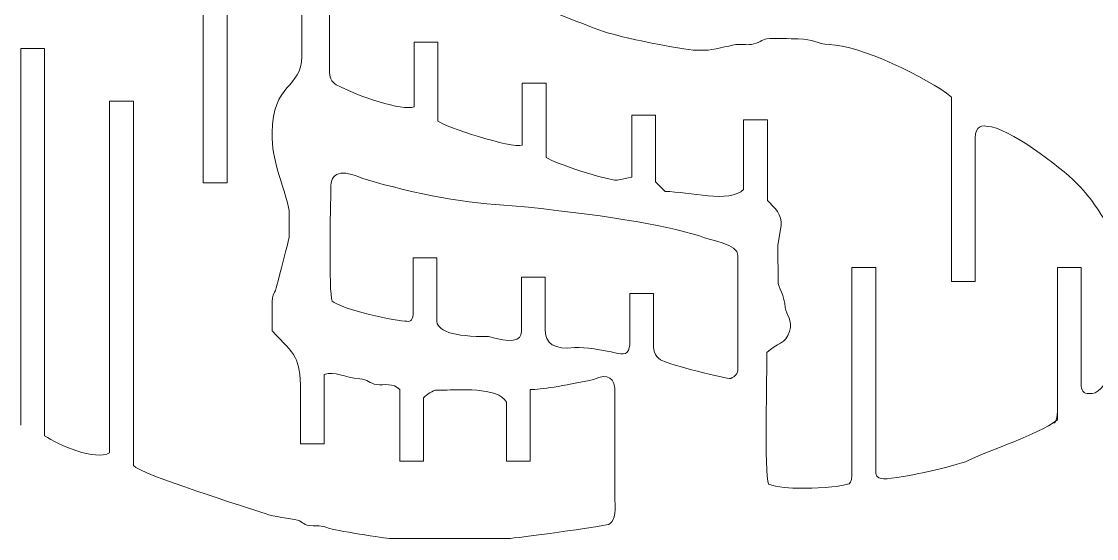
# Model space of a CAD drawing. Header units: inches. Extents: x -9.9 to 9.9, y -6.5 to 6.6.
# Drawn here: x -6.55 to -1.45, y 0.06 to 2.51 of the extents above; entities that cross this region are included whole.
import ezdxf

# ---------------------------------------------------------------- set-up
doc = ezdxf.new("R2010")
doc.units = ezdxf.units.IN
doc.header["$MEASUREMENT"] = 0
doc.layers.add('Layer 1', color=7, linetype='Continuous')

msp = doc.modelspace()

# ---------------------------------------------------------------- linework, layer by layer
at = {"layer": 'Layer 1', "color": 1, "lineweight": 9}
for points, knots in [([(-5.5712, 3.0936), (-5.5712, 3.0936), (-5.5712, 1.7467), (-5.5712, 1.7467), (-5.5712, 1.7467), (-5.5712, 1.7467), (-5.6838, 1.7467), (-5.6838, 1.7467), (-5.6838, 1.7467), (-5.6838, 1.7467), (-5.6838, 3.1871), (-5.6838, 3.1871)], [0, 0, 0, 0, 0.333333, 0.333333, 0.333333, 0.333333, 0.666667, 0.666667, 0.666667, 0.666667, 1, 1, 1, 1]), ([(-5.5712, 3.0936), (-5.4999, 3.1474), (-5.462, 3.0768), (-5.4046, 3.05), (-5.4046, 3.05), (-5.3681, 3.0329), (-5.2734, 2.9989), (-5.2505, 2.9826), (-5.2505, 2.9826), (-5.2261, 2.9525), (-5.217, 2.9355), (-5.217, 2.8954), (-5.217, 2.8954), (-5.217, 2.8954), (-5.217, 2.3459), (-5.217, 2.3459), (-5.217, 2.3459), (-5.217, 2.1957), (-5.3577, 2.2201), (-5.3577, 1.984), (-5.3577, 1.984), (-5.3577, 1.9126), (-5.3477, 1.8667), (-5.3307, 1.8031), (-5.3307, 1.8031), (-5.3215, 1.7686), (-5.2773, 1.6466), (-5.2773, 1.6155), (-5.2773, 1.6155), (-5.2773, 1.6155), (-5.2773, 1.4881), (-5.2773, 1.4881), (-5.2773, 1.4881), (-5.2773, 1.4809), (-5.3286, 1.2884), (-5.3331, 1.267), (-5.3331, 1.267), (-5.3455, 1.2082), (-5.3577, 1.241), (-5.3577, 1.1598), (-5.3577, 1.1598), (-5.3577, 1.1218), (-5.3577, 1.0838), (-5.3577, 1.0458), (-5.3577, 1.0458), (-5.2467, 0.9256), (-5.2233, 0.9245), (-5.2233, 0.7613)], [0, 0, 0, 0, 0.083333, 0.083333, 0.083333, 0.083333, 0.166667, 0.166667, 0.166667, 0.166667, 0.25, 0.25, 0.25, 0.25, 0.333333, 0.333333, 0.333333, 0.333333, 0.416667, 0.416667, 0.416667, 0.416667, 0.5, 0.5, 0.5, 0.5, 0.583333, 0.583333, 0.583333, 0.583333, 0.666667, 0.666667, 0.666667, 0.666667, 0.75, 0.75, 0.75, 0.75, 0.833333, 0.833333, 0.833333, 0.833333, 0.916667, 0.916667, 0.916667, 0.916667, 1, 1, 1, 1]), ([(-5.0539, 2.2127), (-5.0761, 2.2257), (-5.0865, 2.2487), (-5.0852, 2.2816), (-5.0852, 2.2816), (-5.0852, 2.4737), (-5.0852, 2.6659), (-5.0852, 2.858), (-5.0852, 2.858), (-5.0872, 2.8969), (-5.0657, 2.9121), (-5.0205, 2.9034)], [0, 0, 0, 0, 0.333333, 0.333333, 0.333333, 0.333333, 0.666667, 0.666667, 0.666667, 0.666667, 1, 1, 1, 1]), ([(-5.0205, 2.9034), (-4.8203, 2.8834), (-4.3525, 2.6678), (-4.2169, 2.6252), (-4.2169, 2.6252), (-4.0784, 2.5817), (-3.9211, 2.5132), (-3.7813, 2.4636), (-3.7813, 2.4636), (-3.7169, 2.4408), (-3.4139, 2.3763), (-3.3457, 2.3763), (-3.3457, 2.3763), (-3.3457, 2.3763), (-3.3055, 2.3763), (-3.3055, 2.3763), (-3.3055, 2.3763), (-3.2679, 2.3763), (-3.1957, 2.3969), (-3.158, 2.4027), (-3.158, 2.4027), (-3.1368, 2.4059), (-3.1057, 2.4003), (-3.0843, 2.4035), (-3.0843, 2.4035), (-3.0521, 2.4084), (-3.0319, 2.4271), (-3.0106, 2.4304), (-3.0106, 2.4304), (-2.9832, 2.4346), (-2.8969, 2.4299), (-2.8632, 2.4299), (-2.8632, 2.4299), (-2.7884, 2.43), (-2.7742, 2.404), (-2.7157, 2.403), (-2.7157, 2.403), (-2.5691, 2.4007), (-2.2489, 2.2463), (-2.1353, 2.1541)], [0, 0, 0, 0, 0.1, 0.1, 0.1, 0.1, 0.2, 0.2, 0.2, 0.2, 0.3, 0.3, 0.3, 0.3, 0.4, 0.4, 0.4, 0.4, 0.5, 0.5, 0.5, 0.5, 0.6, 0.6, 0.6, 0.6, 0.7, 0.7, 0.7, 0.7, 0.8, 0.8, 0.8, 0.8, 0.9, 0.9, 0.9, 0.9, 1, 1, 1, 1]), ([(-4.5716, 2.0404), (-4.5716, 2.0404), (-4.5716, 2.4137), (-4.5716, 2.4137), (-4.5716, 2.4137), (-4.5716, 2.4137), (-4.6842, 2.4137), (-4.6842, 2.4137), (-4.6842, 2.4137), (-4.6842, 2.4137), (-4.6842, 2.1082), (-4.6842, 2.1082)], [0, 0, 0, 0, 0.333333, 0.333333, 0.333333, 0.333333, 0.666667, 0.666667, 0.666667, 0.666667, 1, 1, 1, 1]), ([(-6.4366, 0.5474), (-6.4366, 0.5474), (-6.4366, 2.3837), (-6.4366, 2.3837), (-6.4366, 2.3837), (-6.4366, 2.3837), (-6.5492, 2.3837), (-6.5492, 2.3837), (-6.5492, 2.3837), (-6.5492, 2.3837), (-6.5492, 0.5988), (-6.5492, 0.5988)], [0, 0, 0, 0, 0.333333, 0.333333, 0.333333, 0.333333, 0.666667, 0.666667, 0.666667, 0.666667, 1, 1, 1, 1]), ([(-4.0584, 1.8681), (-4.0584, 1.8681), (-4.0584, 2.2207), (-4.0584, 2.2207), (-4.0584, 2.2207), (-4.0584, 2.2207), (-4.171, 2.2207), (-4.171, 2.2207), (-4.171, 2.2207), (-4.171, 2.2207), (-4.171, 1.9253), (-4.171, 1.9253)], [0, 0, 0, 0, 0.333333, 0.333333, 0.333333, 0.333333, 0.666667, 0.666667, 0.666667, 0.666667, 1, 1, 1, 1]), ([(-2.0227, 1.9401), (-2.0227, 1.9401), (-2.0227, 1.2801), (-2.0227, 1.2801), (-2.0227, 1.2801), (-2.0227, 1.2801), (-2.1353, 1.2801), (-2.1353, 1.2801), (-2.1353, 1.2801), (-2.1353, 1.2801), (-2.1353, 2.1541), (-2.1353, 2.1541)], [0, 0, 0, 0, 0.333333, 0.333333, 0.333333, 0.333333, 0.666667, 0.666667, 0.666667, 0.666667, 1, 1, 1, 1]), ([(-6.0156, 0.4065), (-6.0156, 0.4065), (-6.0156, 2.1342), (-6.0156, 2.1342), (-6.0156, 2.1342), (-6.0156, 2.1342), (-6.1282, 2.1342), (-6.1282, 2.1342), (-6.1282, 2.1342), (-6.1282, 2.1342), (-6.1282, 0.4677), (-6.1282, 0.4677)], [0, 0, 0, 0, 0.333333, 0.333333, 0.333333, 0.333333, 0.666667, 0.666667, 0.666667, 0.666667, 1, 1, 1, 1]), ([(-3.5386, 1.7527), (-3.5386, 1.7527), (-3.5386, 2.0687), (-3.5386, 2.0687), (-3.5386, 2.0687), (-3.5386, 2.0687), (-3.6511, 2.0687), (-3.6511, 2.0687), (-3.6511, 2.0687), (-3.6511, 2.0687), (-3.6511, 1.7734), (-3.6511, 1.7734)], [0, 0, 0, 0, 0.333333, 0.333333, 0.333333, 0.333333, 0.666667, 0.666667, 0.666667, 0.666667, 1, 1, 1, 1]), ([(-3.0087, 1.664), (-3.0087, 1.664), (-3.0087, 2.0462), (-3.0087, 2.0462), (-3.0087, 2.0462), (-3.0087, 2.0462), (-3.1213, 2.0462), (-3.1213, 2.0462), (-3.1213, 2.0462), (-3.1213, 2.0462), (-3.1213, 1.7158), (-3.1213, 1.7158)], [0, 0, 0, 0, 0.333333, 0.333333, 0.333333, 0.333333, 0.666667, 0.666667, 0.666667, 0.666667, 1, 1, 1, 1]), ([(-1.9651, 2.0144), (-1.8687, 2.0144), (-1.619, 1.8225), (-1.5429, 1.7464), (-1.5429, 1.7464), (-1.4911, 1.6946), (-1.4146, 1.5951), (-1.3926, 1.5319), (-1.3926, 1.5319), (-1.3877, 1.5177), (-1.3351, 1.3191), (-1.3351, 1.3175), (-1.3351, 1.3175), (-1.3351, 1.3175), (-1.3351, 0.9958), (-1.3351, 0.9958), (-1.3351, 0.9958), (-1.3351, 0.9348), (-1.4056, 0.7342), (-1.4826, 0.7478)], [0, 0, 0, 0, 0.2, 0.2, 0.2, 0.2, 0.4, 0.4, 0.4, 0.4, 0.6, 0.6, 0.6, 0.6, 0.8, 0.8, 0.8, 0.8, 1, 1, 1, 1]), ([(-3.6511, 1.7734), (-3.6511, 1.7734), (-3.721, 1.7598), (-3.721, 1.7598), (-3.721, 1.7598), (-3.7721, 1.7598), (-4.0187, 1.8398), (-4.0584, 1.8681)], [0, 0, 0, 0, 0.5, 0.5, 0.5, 0.5, 1, 1, 1, 1]), ([(-4.7186, 1.091), (-4.7598, 1.0884), (-5.0336, 1.1485), (-5.0725, 1.1866), (-5.0725, 1.1866), (-5.0909, 1.234), (-5.0794, 1.6351), (-5.0794, 1.7214), (-5.0794, 1.7214), (-5.0808, 1.7983), (-5.0301, 1.8135), (-4.9272, 1.7671), (-4.9272, 1.7671), (-4.6654, 1.6907), (-4.4293, 1.648), (-4.2188, 1.6388), (-4.2188, 1.6388), (-3.8035, 1.5984), (-3.5074, 1.5506), (-3.3307, 1.4952)], [0, 0, 0, 0, 0.2, 0.2, 0.2, 0.2, 0.4, 0.4, 0.4, 0.4, 0.6, 0.6, 0.6, 0.6, 0.8, 0.8, 0.8, 0.8, 1, 1, 1, 1]), ([(-3.1213, 1.7158), (-3.1885, 1.6486), (-3.3796, 1.7061), (-3.4931, 1.7061), (-3.4931, 1.7061), (-3.4931, 1.7061), (-3.5386, 1.7527), (-3.5386, 1.7527)], [0, 0, 0, 0, 0.5, 0.5, 0.5, 0.5, 1, 1, 1, 1]), ([(-2.6286, 0.3189), (-2.6715, 0.3023), (-2.7953, 0.2988), (-2.8497, 0.2988), (-2.8497, 0.2988), (-2.8967, 0.2988), (-2.9647, 0.3029), (-3.0039, 0.3189), (-3.0039, 0.3189), (-3.0234, 0.3692), (-3.0106, 0.8472), (-3.0106, 0.9422), (-3.0106, 0.9422), (-2.964, 0.9888), (-2.9208, 0.982), (-2.9034, 1.0427), (-2.9034, 1.0427), (-2.8865, 1.0984), (-2.9206, 1.1194), (-2.9237, 1.1566), (-2.9237, 1.1566), (-2.9281, 1.2078), (-2.957, 1.2603), (-2.957, 1.2706), (-2.957, 1.2706), (-2.957, 1.2706), (-2.9593, 1.4519), (-2.9593, 1.4519), (-2.9593, 1.4519), (-2.9593, 1.4519), (-2.9436, 1.5453), (-2.9436, 1.5453), (-2.9436, 1.5453), (-2.9352, 1.5929), (-2.9774, 1.6327), (-3.0087, 1.664)], [0, 0, 0, 0, 0.111111, 0.111111, 0.111111, 0.111111, 0.222222, 0.222222, 0.222222, 0.222222, 0.333333, 0.333333, 0.333333, 0.333333, 0.444444, 0.444444, 0.444444, 0.444444, 0.555556, 0.555556, 0.555556, 0.555556, 0.666667, 0.666667, 0.666667, 0.666667, 0.777778, 0.777778, 0.777778, 0.777778, 0.888889, 0.888889, 0.888889, 0.888889, 1, 1, 1, 1]), ([(-3.5045, 0.9034), (-3.4814, 0.8869), (-3.1959, 0.8159), (-3.1819, 0.8193), (-3.1819, 0.8193), (-3.1628, 0.8313), (-3.1483, 0.8389), (-3.1483, 0.8662), (-3.1483, 0.8662), (-3.1483, 0.8662), (-3.1483, 1.4024), (-3.1483, 1.4024), (-3.1483, 1.4024), (-3.1483, 1.4596), (-3.2753, 1.4709), (-3.3307, 1.4952)], [0, 0, 0, 0, 0.25, 0.25, 0.25, 0.25, 0.5, 0.5, 0.5, 0.5, 0.75, 0.75, 0.75, 0.75, 1, 1, 1, 1]), ([(-4.5762, 1.1004), (-4.5762, 1.1004), (-4.5762, 1.3916), (-4.5762, 1.3916), (-4.5762, 1.3916), (-4.5762, 1.3916), (-4.6888, 1.3916), (-4.6888, 1.3916), (-4.6888, 1.3916), (-4.6888, 1.3916), (-4.6888, 1.1339), (-4.6888, 1.1339)], [0, 0, 0, 0, 0.333333, 0.333333, 0.333333, 0.333333, 0.666667, 0.666667, 0.666667, 0.666667, 1, 1, 1, 1]), ([(-2.495, 0.3855), (-2.495, 0.3855), (-2.495, 1.3452), (-2.495, 1.3452), (-2.495, 1.3452), (-2.495, 1.3452), (-2.6076, 1.3452), (-2.6076, 1.3452), (-2.6076, 1.3452), (-2.6076, 1.3452), (-2.6076, 0.3592), (-2.6076, 0.3592)], [0, 0, 0, 0, 0.333333, 0.333333, 0.333333, 0.333333, 0.666667, 0.666667, 0.666667, 0.666667, 1, 1, 1, 1]), ([(-1.5203, 0.7949), (-1.5203, 0.7949), (-1.5203, 1.3452), (-1.5203, 1.3452), (-1.5203, 1.3452), (-1.5203, 1.3452), (-1.6329, 1.3452), (-1.6329, 1.3452), (-1.6329, 1.3452), (-1.6329, 1.3452), (-1.6329, 0.6227), (-1.6329, 0.6227)], [0, 0, 0, 0, 0.333333, 0.333333, 0.333333, 0.333333, 0.666667, 0.666667, 0.666667, 0.666667, 1, 1, 1, 1]), ([(-4.0625, 1.0536), (-4.0625, 1.0536), (-4.0625, 1.3), (-4.0625, 1.3), (-4.0625, 1.3), (-4.0625, 1.3), (-4.1751, 1.3), (-4.1751, 1.3), (-4.1751, 1.3), (-4.1751, 1.3), (-4.1751, 1.0419), (-4.1751, 1.0419)], [0, 0, 0, 0, 0.333333, 0.333333, 0.333333, 0.333333, 0.666667, 0.666667, 0.666667, 0.666667, 1, 1, 1, 1]), ([(-3.5489, 0.9844), (-3.5489, 0.9844), (-3.5489, 1.2221), (-3.5489, 1.2221), (-3.5489, 1.2221), (-3.5489, 1.2221), (-3.6615, 1.2221), (-3.6615, 1.2221), (-3.6615, 1.2221), (-3.6615, 1.2221), (-3.6615, 0.997), (-3.6615, 0.997)], [0, 0, 0, 0, 0.333333, 0.333333, 0.333333, 0.333333, 0.666667, 0.666667, 0.666667, 0.666667, 1, 1, 1, 1]), ([(-4.1751, 1.0419), (-4.1752, 0.9951), (-4.2273, 0.9873), (-4.3314, 1.0185), (-4.3314, 1.0185), (-4.5001, 1.0172), (-4.5821, 1.0445), (-4.5762, 1.1004)], [0, 0, 0, 0, 0.5, 0.5, 0.5, 0.5, 1, 1, 1, 1]), ([(-4.0625, 1.0536), (-4.0638, 0.9841), (-4.0174, 0.9548), (-3.9232, 0.9659), (-3.9232, 0.9659), (-3.8659, 0.9672), (-3.8019, 0.9581), (-3.7185, 0.9386), (-3.7185, 0.9386), (-3.6777, 0.9269), (-3.6586, 0.9464), (-3.6615, 0.997)], [0, 0, 0, 0, 0.333333, 0.333333, 0.333333, 0.333333, 0.666667, 0.666667, 0.666667, 0.666667, 1, 1, 1, 1]), ([(-5.1107, 0.8381), (-5.1107, 0.8381), (-5.1107, 0.51), (-5.1107, 0.51), (-5.1107, 0.51), (-5.1107, 0.51), (-5.2233, 0.51), (-5.2233, 0.51), (-5.2233, 0.51), (-5.2233, 0.51), (-5.2233, 0.7613), (-5.2233, 0.7613)], [0, 0, 0, 0, 0.333333, 0.333333, 0.333333, 0.333333, 0.666667, 0.666667, 0.666667, 0.666667, 1, 1, 1, 1]), ([(-5.1107, 0.8381), (-5.0596, 0.8579), (-5.0161, 0.8218), (-4.9422, 0.8183), (-4.9422, 0.8183), (-4.9027, 0.8164), (-4.8962, 0.7948), (-4.8618, 0.7909), (-4.8618, 0.7909), (-4.8276, 0.787), (-4.7832, 0.8001), (-4.752, 0.7669)], [0, 0, 0, 0, 0.333333, 0.333333, 0.333333, 0.333333, 0.666667, 0.666667, 0.666667, 0.666667, 1, 1, 1, 1]), ([(-3.732, 0.7476), (-3.7294, 0.8244), (-3.7632, 0.8465), (-3.8333, 0.814), (-3.8333, 0.814), (-3.9826, 0.7829), (-4.0825, 0.7673), (-4.1331, 0.7673)], [0, 0, 0, 0, 0.5, 0.5, 0.5, 0.5, 1, 1, 1, 1]), ([(-4.6394, 0.727), (-4.6394, 0.727), (-4.6394, 0.4282), (-4.6394, 0.4282), (-4.6394, 0.4282), (-4.6394, 0.4282), (-4.752, 0.4282), (-4.752, 0.4282), (-4.752, 0.4282), (-4.752, 0.4282), (-4.752, 0.7669), (-4.752, 0.7669)], [0, 0, 0, 0, 0.333333, 0.333333, 0.333333, 0.333333, 0.666667, 0.666667, 0.666667, 0.666667, 1, 1, 1, 1]), ([(-4.6394, 0.727), (-4.6224, 0.7436), (-4.5975, 0.7644), (-4.5736, 0.7644), (-4.5736, 0.7644), (-4.5736, 0.7644), (-4.5401, 0.7644), (-4.5401, 0.7644), (-4.5401, 0.7644), (-4.4833, 0.7644), (-4.2861, 0.7826), (-4.2457, 0.7066)], [0, 0, 0, 0, 0.333333, 0.333333, 0.333333, 0.333333, 0.666667, 0.666667, 0.666667, 0.666667, 1, 1, 1, 1]), ([(-4.1331, 0.7673), (-4.1331, 0.7673), (-4.1331, 0.4282), (-4.1331, 0.4282), (-4.1331, 0.4282), (-4.1331, 0.4282), (-4.2457, 0.4282), (-4.2457, 0.4282), (-4.2457, 0.4282), (-4.2457, 0.4282), (-4.2457, 0.7066), (-4.2457, 0.7066)], [0, 0, 0, 0, 0.333333, 0.333333, 0.333333, 0.333333, 0.666667, 0.666667, 0.666667, 0.666667, 1, 1, 1, 1]), ([(-1.6329, 0.6227), (-1.7333, 0.549), (-1.9424, 0.4856), (-2.0589, 0.4289), (-2.0589, 0.4289), (-2.1, 0.4089), (-2.4294, 0.3308), (-2.4677, 0.3458)], [0, 0, 0, 0, 0.5, 0.5, 0.5, 0.5, 1, 1, 1, 1]), ([(-3.7626, 0.1277), (-3.7903, 0.1188), (-4.2039, 0.0607), (-4.2385, 0.0607), (-4.2385, 0.0607), (-4.2385, 0.0607), (-4.7947, 0.0607), (-4.7947, 0.0607), (-4.7947, 0.0607), (-4.8174, 0.0607), (-5.0716, 0.1006), (-5.0896, 0.1094), (-5.0896, 0.1094), (-5.1147, 0.1217), (-5.1341, 0.1207), (-5.1633, 0.121), (-5.1633, 0.121), (-5.2132, 0.1215), (-5.2062, 0.1395), (-5.2371, 0.1477), (-5.2371, 0.1477), (-5.2717, 0.1569), (-5.3491, 0.1637), (-5.3912, 0.1785), (-5.3912, 0.1785), (-5.4704, 0.2064), (-5.9787, 0.3639), (-6.0156, 0.4065)], [0, 0, 0, 0, 0.142857, 0.142857, 0.142857, 0.142857, 0.285714, 0.285714, 0.285714, 0.285714, 0.428571, 0.428571, 0.428571, 0.428571, 0.571429, 0.571429, 0.571429, 0.571429, 0.714286, 0.714286, 0.714286, 0.714286, 0.857143, 0.857143, 0.857143, 0.857143, 1, 1, 1, 1])]:
    msp.add_open_spline(points, degree=3, knots=knots, dxfattribs=at)
for points in [[(-4.6842, 2.1082), (-4.7383, 2.0865), (-4.9472, 2.1557), (-5.0539, 2.2127)], [(-4.171, 1.9253), (-4.2206, 1.9093), (-4.5405, 2.0124), (-4.5716, 2.0404)], [(-1.9651, 2.0144), (-2.0074, 2.0259), (-2.0266, 2.0012), (-2.0227, 1.9401)], [(-4.7186, 1.091), (-4.6986, 1.0865), (-4.6887, 1.1008), (-4.6888, 1.1339)], [(-3.5045, 0.9034), (-3.5368, 0.9156), (-3.5516, 0.9426), (-3.5489, 0.9844)], [(-1.4826, 0.7478), (-1.5095, 0.7468), (-1.5221, 0.7625), (-1.5203, 0.7949)], [(-3.732, 0.245), (-3.732, 0.245), (-3.732, 0.7476), (-3.732, 0.7476)], [(-1.6501, 0.6071), (-1.6374, 0.6123), (-1.6316, 0.643), (-1.6329, 0.6994)], [(-6.1282, 0.4677), (-6.1955, 0.4266), (-6.3711, 0.5039), (-6.4366, 0.5474)], [(-2.6286, 0.3189), (-2.6159, 0.3176), (-2.6089, 0.331), (-2.6076, 0.3592)], [(-2.4677, 0.3458), (-2.4868, 0.3465), (-2.4959, 0.3598), (-2.495, 0.3855)], [(-3.732, 0.245), (-3.727, 0.1756), (-3.7372, 0.1365), (-3.7626, 0.1277)]]:
    msp.add_open_spline(points, degree=3, dxfattribs=at)

doc.saveas('drawing.dxf')
